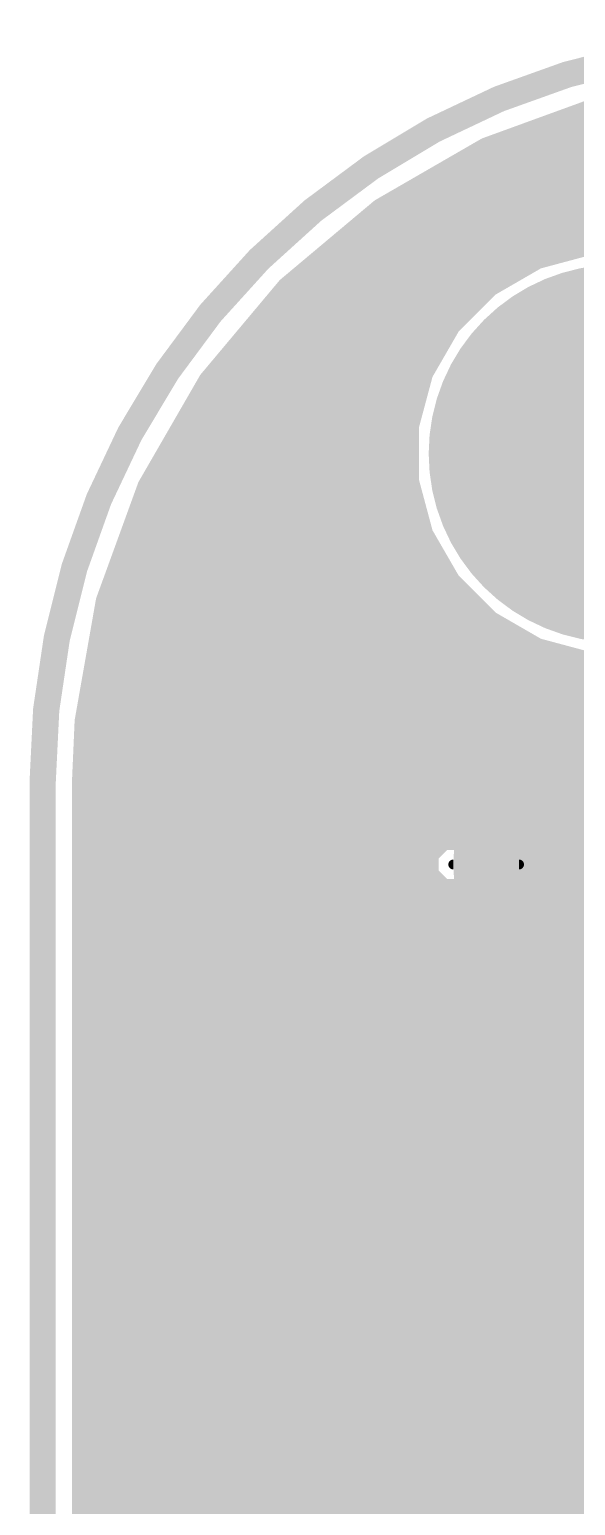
# Model space of a CAD drawing. Extents: x -14 to 61.4, y -16.8 to 62.4.
# Drawn here: x 13.77 to 22.21, y 39.62 to 62.43 of the extents above; entities that cross this region are included whole.
import ezdxf

# ---------------------------------------------------------------- set-up
doc = ezdxf.new("R2010")
doc.units = 0
for name, color, linetype in [('16', 175, 'CONTINUOUS'), ('17', 82, 'CONTINUOUS'), ('20', 7, 'CONTINUOUS'), ('30', 253, 'CONTINUOUS')]:
    doc.layers.add(name, color=color, linetype=linetype)

# ---------------------------------------------------------------- blocks, each defined once
blk = doc.blocks.new('ROUNDP')
at = {"const_width": 0.5}
blk.add_lwpolyline([(0, -0.25, 1), (0, 0.25, 1), (0, -0.25)], format="xyb", dxfattribs=at)

msp = doc.modelspace()

# ---------------------------------------------------------------- linework, layer by layer
at = {"layer": '16'}
for points, const_width in [([(20.8469, 60.5642), (22.6116, 61.2065)], 0.4064), ([(21.9343, 60.96), (50.0055, 60.96)], 0.4064), ([(19.2205, 59.6252), (20.8469, 60.5642)], 0.4064), ([(20.8285, 60.5536), (50.9428, 60.5536)], 0.4064), ([(20.1246, 60.1472), (51.551, 60.1472)], 0.4064), ([(17.7819, 58.4181), (19.2205, 59.6252)], 0.4064), ([(19.4207, 59.7408), (52.1593, 59.7408)], 0.4064), ([(18.8739, 59.3344), (52.5836, 59.3344)], 0.4064), ([(22.4289, 59.1542), (21.5962, 58.9311)], 0.4064), ([(18.3896, 58.928), (21.5909, 58.928)], 0.4064), ([(21.5962, 58.9311), (20.8496, 58.5)], 0.4064), ([(16.5748, 56.9795), (17.7819, 58.4181)], 0.4064), ([(17.9053, 58.5216), (20.887, 58.5216)], 0.4064), ([(20.8496, 58.5), (20.24, 57.8904)], 0.4064), ([(17.5278, 58.1152), (20.4648, 58.1152)], 0.4064), ([(20.24, 57.8904), (19.8089, 57.1438)], 0.4064), ([(17.1867, 57.7088), (20.1351, 57.7088)], 0.4064), ([(16.8457, 57.3024), (19.9005, 57.3024)], 0.4064), ([(19.8089, 57.1438), (19.5858, 56.3111)], 0.4064), ([(15.6358, 55.3531), (16.5748, 56.9795)], 0.4064), ([(16.5266, 56.896), (19.7425, 56.896)], 0.4064), ([(16.2919, 56.4896), (19.6336, 56.4896)], 0.4064), ([(19.5858, 56.3111), (19.5858, 55.4489)], 0.4064), ([(16.0573, 56.0832), (19.5858, 56.0832)], 0.4064), ([(15.8227, 55.6768), (19.5858, 55.6768)], 0.4064), ([(14.9935, 53.5884), (15.6358, 55.3531)], 0.4064), ([(15.6057, 55.2704), (19.6336, 55.2704)], 0.4064), ([(19.5858, 55.4489), (19.8089, 54.6162)], 0.4064), ([(15.4578, 54.864), (19.7425, 54.864)], 0.4064), ([(19.8089, 54.6162), (20.24, 53.8696)], 0.4064), ([(15.3099, 54.4576), (19.9005, 54.4576)], 0.4064), ([(15.1619, 54.0512), (20.1351, 54.0512)], 0.4064), ([(20.24, 53.8696), (20.8496, 53.26)], 0.4064), ([(15.014, 53.6448), (20.4648, 53.6448)], 0.4064), ([(14.6674, 51.739), (14.9935, 53.5884)], 0.4064), ([(14.9318, 53.2384), (20.887, 53.2384)], 0.4064), ([(20.8496, 53.26), (21.5962, 52.8289)], 0.4064), ([(14.8601, 52.832), (21.5909, 52.832)], 0.4064), ([(21.5962, 52.8289), (22.4289, 52.6058)], 0.4064), ([(14.7885, 52.4256), (22.6083, 52.4256)], 0.4064), ([(14.7168, 52.0192), (22.4306, 52.0192)], 0.4064), ([(14.6264, 50.8), (14.6674, 51.739)], 0.4064), ([(14.6619, 51.6128), (22.4306, 51.6128)], 0.4064), ([(14.6441, 51.2064), (22.4306, 51.2064)], 0.4064), ([(22.4306, 51.1621), (21.8004, 50.8586)], 0.4064), ([(14.6264, 13.97), (14.6264, 50.8)], 0.4064), ([(14.6264, 50.8), (21.7537, 50.8)], 0.4064), ([(21.8004, 50.8586), (21.3289, 50.2673)], 0.4064), ([(21.8004, 50.8586), (21.8004, 50.8586)], 0.4064), ([(21.8004, 50.8586), (21.8004, 50.8586)], 0.4064), ([(14.6264, 50.3936), (21.4296, 50.3936)], 0.4064), ([(21.3289, 50.2673), (21.2586, 49.9594)], 0.4064), ([(21.3289, 50.2673), (21.3289, 50.2673)], 0.4064), ([(14.6264, 49.9872), (21.265, 49.9872)], 0.4064), ([(20.1421, 49.9594), (19.8906, 49.7079)], 0.4064), ([(21.2586, 49.9594), (20.1421, 49.9594)], 0.4064), ([(14.6264, 49.5808), (19.8906, 49.5808)], 0.4064), ([(19.8906, 49.7079), (19.8906, 49.3521)], 0.4064), ([(19.8906, 49.3521), (20.1421, 49.1006)], 0.4064), ([(20.32, 49.53), (21.336, 49.53)], 0.1524), ([(14.6264, 49.1744), (20.0683, 49.1744)], 0.4064), ([(20.1421, 49.1006), (21.2586, 49.1006)], 0.4064), ([(21.2586, 49.1006), (21.3289, 48.7927)], 0.4064), ([(14.6264, 48.768), (21.3486, 48.768)], 0.4064), ([(21.3289, 48.7927), (21.3289, 48.7927)], 0.4064), ([(21.3289, 48.7927), (21.8004, 48.2014)], 0.4064), ([(14.6264, 48.3616), (21.6727, 48.3616)], 0.4064), ([(21.8004, 48.2014), (21.8004, 48.2014)], 0.4064), ([(21.8004, 48.2014), (22.4306, 47.8979)], 0.4064), ([(14.6264, 47.9552), (22.3116, 47.9552)], 0.4064), ([(14.6264, 47.5488), (22.4306, 47.5488)], 0.4064), ([(14.6264, 47.1424), (22.4306, 47.1424)], 0.4064), ([(14.6264, 46.736), (22.5067, 46.736)], 0.4064), ([(14.6264, 46.3296), (33.4959, 46.3296)], 0.4064), ([(14.6264, 45.9232), (36.0268, 45.9232)], 0.4064), ([(14.6264, 45.5168), (36.0268, 45.5168)], 0.4064), ([(14.6264, 45.1104), (36.0401, 45.1104)], 0.4064), ([(14.6264, 44.704), (36.2736, 44.704)], 0.4064), ([(14.6264, 44.2976), (36.2736, 44.2976)], 0.4064), ([(14.6264, 43.8912), (36.2736, 43.8912)], 0.4064), ([(14.6264, 43.4848), (36.2736, 43.4848)], 0.4064), ([(14.6264, 43.0784), (36.2736, 43.0784)], 0.4064), ([(14.6264, 42.672), (36.2736, 42.672)], 0.4064), ([(14.6264, 42.2656), (36.2736, 42.2656)], 0.4064), ([(14.6264, 41.8592), (36.2736, 41.8592)], 0.4064), ([(14.6264, 41.4528), (36.2736, 41.4528)], 0.4064), ([(14.6264, 41.0464), (27.1368, 41.0464)], 0.4064), ([(14.6264, 40.64), (27.1368, 40.64)], 0.4064), ([(14.6264, 40.2336), (27.1368, 40.2336)], 0.4064), ([(14.6264, 39.8272), (36.2736, 39.8272)], 0.4064), ([(14.6264, 39.4208), (36.2736, 39.4208)], 0.4064)]:
    msp.add_lwpolyline(points, dxfattribs=dict(at, const_width=const_width))
for points, const_width in [([(21.9343, 61.0616, 1), (21.9343, 60.8584)], 0.2032), ([(20.8285, 60.6552, 1), (20.8285, 60.452)], 0.2032), ([(20.8121, 60.6597, 1), (20.8816, 60.4687)], 0.2032), ([(20.8977, 60.4762, 1), (20.7961, 60.6522)], 0.2032), ([(20.1246, 60.2488, 1), (20.1246, 60.0456)], 0.2032), ([(19.1697, 59.7132, 1), (19.2713, 59.5372)], 0.2032), ([(19.2858, 59.5474, 1), (19.1552, 59.703)], 0.2032), ([(19.4207, 59.8424, 1), (19.4207, 59.6392)], 0.2032), ([(18.8739, 59.436, 1), (18.8739, 59.2328)], 0.2032), ([(18.3896, 59.0296, 1), (18.3896, 58.8264)], 0.2032), ([(21.5699, 59.0292, 1), (21.6225, 58.8329)], 0.2032), ([(21.647, 58.8431, 1), (21.5454, 59.0191)], 0.2032), ([(21.5909, 58.8264, 1), (21.5909, 59.0296)], 0.2032), ([(17.8597, 58.3528, 1), (17.7041, 58.4834)], 0.2032), ([(17.9053, 58.6232, 1), (17.9053, 58.42)], 0.2032), ([(20.7988, 58.588, 1), (20.9004, 58.412)], 0.2032), ([(20.9214, 58.4282, 1), (20.7778, 58.5719)], 0.2032), ([(20.887, 58.42, 1), (20.887, 58.6232)], 0.2032), ([(17.7166, 58.4959, 1), (17.8472, 58.3403)], 0.2032), ([(17.5278, 58.2168, 1), (17.5278, 58.0136)], 0.2032), ([(20.4648, 58.0136, 1), (20.4648, 58.2168)], 0.2032), ([(20.1681, 57.9622, 1), (20.3118, 57.8186)], 0.2032), ([(20.328, 57.8396, 1), (20.152, 57.9412)], 0.2032), ([(17.1867, 57.8104, 1), (17.1867, 57.6072)], 0.2032), ([(20.1351, 57.6072, 1), (20.1351, 57.8104)], 0.2032), ([(16.8457, 57.404, 1), (16.8457, 57.2008)], 0.2032), ([(19.9005, 57.2008, 1), (19.9005, 57.404)], 0.2032), ([(19.7209, 57.1946, 1), (19.8969, 57.093)], 0.2032), ([(19.9071, 57.1175, 1), (19.7108, 57.1701)], 0.2032), ([(16.5266, 56.9976, 1), (16.5266, 56.7944)], 0.2032), ([(16.497, 57.0448, 1), (16.6526, 56.9142)], 0.2032), ([(16.6628, 56.9287, 1), (16.4868, 57.0303)], 0.2032), ([(19.7425, 56.7944, 1), (19.7425, 56.9976)], 0.2032), ([(16.2919, 56.5912, 1), (16.2919, 56.388)], 0.2032), ([(19.6336, 56.388, 1), (19.6336, 56.5912)], 0.2032), ([(19.6874, 56.3111, 1), (19.4842, 56.3111)], 0.2032), ([(19.4877, 56.3374, 1), (19.6839, 56.2848)], 0.2032), ([(16.0573, 56.1848, 1), (16.0573, 55.9816)], 0.2032), ([(19.5858, 55.9816, 1), (19.5858, 56.1848)], 0.2032), ([(15.8227, 55.7784, 1), (15.8227, 55.5752)], 0.2032), ([(19.5858, 55.5752, 1), (19.5858, 55.7784)], 0.2032), ([(15.6057, 55.372, 1), (15.6057, 55.1688)], 0.2032), ([(15.5478, 55.4039, 1), (15.7238, 55.3023)], 0.2032), ([(15.7313, 55.3184, 1), (15.5403, 55.3879)], 0.2032), ([(19.6839, 55.4752, 1), (19.4877, 55.4226)], 0.2032), ([(19.4842, 55.4489, 1), (19.6874, 55.4489)], 0.2032), ([(19.6336, 55.1688, 1), (19.6336, 55.372)], 0.2032), ([(15.4578, 54.9656, 1), (15.4578, 54.7624)], 0.2032), ([(19.7425, 54.7624, 1), (19.7425, 54.9656)], 0.2032), ([(19.8969, 54.667, 1), (19.7209, 54.5654)], 0.2032), ([(19.7108, 54.5899, 1), (19.9071, 54.6425)], 0.2032), ([(15.3099, 54.5592, 1), (15.3099, 54.356)], 0.2032), ([(19.9005, 54.356, 1), (19.9005, 54.5592)], 0.2032), ([(15.1619, 54.1528, 1), (15.1619, 53.9496)], 0.2032), ([(20.1351, 53.9496, 1), (20.1351, 54.1528)], 0.2032), ([(20.3118, 53.9414, 1), (20.1681, 53.7978)], 0.2032), ([(15.014, 53.7464, 1), (15.014, 53.5432)], 0.2032), ([(20.152, 53.8188, 1), (20.328, 53.9204)], 0.2032), ([(20.4648, 53.5432, 1), (20.4648, 53.7464)], 0.2032), ([(14.898, 53.6232, 1), (15.089, 53.5537)], 0.2032), ([(15.0936, 53.5708, 1), (14.8934, 53.6061)], 0.2032), ([(14.9318, 53.34, 1), (14.9318, 53.1368)], 0.2032), ([(20.9004, 53.348, 1), (20.7988, 53.172)], 0.2032), ([(20.7778, 53.1881, 1), (20.9214, 53.3318)], 0.2032), ([(20.887, 53.1368, 1), (20.887, 53.34)], 0.2032), ([(14.8601, 52.9336, 1), (14.8601, 52.7304)], 0.2032), ([(21.6225, 52.9271, 1), (21.5699, 52.7308)], 0.2032), ([(21.5454, 52.7409, 1), (21.647, 52.9169)], 0.2032), ([(21.5909, 52.7304, 1), (21.5909, 52.9336)], 0.2032), ([(14.7885, 52.5272, 1), (14.7885, 52.324)], 0.2032), ([(14.7168, 52.1208, 1), (14.7168, 51.9176)], 0.2032), ([(14.6619, 51.7144, 1), (14.6619, 51.5112)], 0.2032), ([(14.5673, 51.7566, 1), (14.7675, 51.7213)], 0.2032), ([(14.7689, 51.7345, 1), (14.5659, 51.7434)], 0.2032), ([(14.6441, 51.308, 1), (14.6441, 51.1048)], 0.2032), ([(14.728, 50.8, 1), (14.5248, 50.8)], 0.2032), ([(14.6264, 50.9016, 1), (14.6264, 50.6984)], 0.2032), ([(14.5249, 50.8044, 1), (14.7279, 50.7956)], 0.2032), ([(22.86, 48.26, 1), (22.86, 50.8, 1), (22.86, 48.26)], 0.1524), ([(21.8004, 50.9602, 1), (21.8004, 50.757)], 0.2032), ([(21.902, 50.8586, 1), (21.6988, 50.8586)], 0.2032), ([(21.6988, 50.8586, 1), (21.902, 50.8586)], 0.2032), ([(21.7564, 50.9502, 1), (21.8445, 50.7671)], 0.2032), ([(21.8799, 50.7953, 1), (21.721, 50.922)], 0.2032), ([(21.7537, 50.6984, 1), (21.7537, 50.9016)], 0.2032), ([(21.8004, 50.757, 1), (21.8004, 50.9602)], 0.2032), ([(14.6264, 50.4952, 1), (14.6264, 50.292)], 0.2032), ([(21.4305, 50.2673, 1), (21.2273, 50.2673)], 0.2032), ([(21.2495, 50.3307, 1), (21.4083, 50.204)], 0.2032), ([(21.4279, 50.2447, 1), (21.2298, 50.2899)], 0.2032), ([(21.4296, 50.292, 1), (21.4296, 50.4952)], 0.2032), ([(14.6264, 50.0888, 1), (14.6264, 49.8856)], 0.2032), ([(21.2273, 50.2673, 1), (21.4305, 50.2673)], 0.2032), ([(21.265, 49.8856, 1), (21.265, 50.0888)], 0.2032), ([(20.1421, 50.061, 1), (20.1421, 49.8578)], 0.2032), ([(20.214, 49.8876, 1), (20.0703, 50.0312)], 0.2032), ([(21.1596, 49.982, 1), (21.3577, 49.9368)], 0.2032), ([(21.2586, 49.8578, 1), (21.2586, 50.061)], 0.2032), ([(22.2758, 49.5046, 0.4142), (22.8346, 48.9458)], 1.1176), ([(14.6264, 49.6824, 1), (14.6264, 49.4792)], 0.2032), ([(19.9922, 49.7079, 1), (19.789, 49.7079)], 0.2032), ([(19.8188, 49.7797, 1), (19.9624, 49.636)], 0.2032), ([(19.8906, 49.4792, 1), (19.8906, 49.6824)], 0.2032), ([(19.9624, 49.424, 1), (19.8188, 49.2803)], 0.2032), ([(20.32, 49.5681, 1), (20.32, 49.4919)], 0.0762), ([(21.336, 49.4919, 1), (21.336, 49.5681)], 0.0762), ([(14.6264, 49.276, 1), (14.6264, 49.0728)], 0.2032), ([(19.789, 49.3521, 1), (19.9922, 49.3521)], 0.2032), ([(20.1421, 49.2022, 1), (20.1421, 48.999)], 0.2032), ([(20.0683, 49.0728, 1), (20.0683, 49.276)], 0.2032), ([(20.0703, 49.0288, 1), (20.214, 49.1724)], 0.2032), ([(21.3577, 49.1232, 1), (21.1596, 49.078)], 0.2032), ([(21.2586, 48.999, 1), (21.2586, 49.2022)], 0.2032), ([(14.6264, 48.8696, 1), (14.6264, 48.6664)], 0.2032), ([(21.4305, 48.7927, 1), (21.2273, 48.7927)], 0.2032), ([(21.4083, 48.856, 1), (21.2495, 48.7293)], 0.2032), ([(21.2273, 48.7927, 1), (21.4305, 48.7927)], 0.2032), ([(21.2298, 48.7701, 1), (21.4279, 48.8153)], 0.2032), ([(21.3486, 48.6664, 1), (21.3486, 48.8696)], 0.2032), ([(14.6264, 48.4632, 1), (14.6264, 48.26)], 0.2032), ([(21.6727, 48.26, 1), (21.6727, 48.4632)], 0.2032), ([(21.8004, 48.303, 1), (21.8004, 48.0998)], 0.2032), ([(21.8445, 48.2929, 1), (21.7564, 48.1098)], 0.2032), ([(21.721, 48.138, 1), (21.8799, 48.2647)], 0.2032), ([(21.8004, 48.0998, 1), (21.8004, 48.303)], 0.2032), ([(14.6264, 48.0568, 1), (14.6264, 47.8536)], 0.2032), ([(14.6264, 47.6504, 1), (14.6264, 47.4472)], 0.2032), ([(14.6264, 47.244, 1), (14.6264, 47.0408)], 0.2032), ([(14.6264, 46.8376, 1), (14.6264, 46.6344)], 0.2032), ([(14.6264, 46.4312, 1), (14.6264, 46.228)], 0.2032), ([(14.6264, 46.0248, 1), (14.6264, 45.8216)], 0.2032), ([(14.6264, 45.6184, 1), (14.6264, 45.4152)], 0.2032), ([(14.6264, 45.212, 1), (14.6264, 45.0088)], 0.2032), ([(14.6264, 44.8056, 1), (14.6264, 44.6024)], 0.2032), ([(14.6264, 44.3992, 1), (14.6264, 44.196)], 0.2032), ([(14.6264, 43.9928, 1), (14.6264, 43.7896)], 0.2032), ([(14.6264, 43.5864, 1), (14.6264, 43.3832)], 0.2032), ([(14.6264, 43.18, 1), (14.6264, 42.9768)], 0.2032), ([(14.6264, 42.7736, 1), (14.6264, 42.5704)], 0.2032), ([(14.6264, 42.3672, 1), (14.6264, 42.164)], 0.2032), ([(14.6264, 41.9608, 1), (14.6264, 41.7576)], 0.2032), ([(14.6264, 41.5544, 1), (14.6264, 41.3512)], 0.2032), ([(14.6264, 41.148, 1), (14.6264, 40.9448)], 0.2032), ([(14.6264, 40.7416, 1), (14.6264, 40.5384)], 0.2032), ([(14.6264, 40.3352, 1), (14.6264, 40.132)], 0.2032), ([(14.6264, 39.9288, 1), (14.6264, 39.7256)], 0.2032), ([(14.6264, 39.5224, 1), (14.6264, 39.3192)], 0.2032)]:
    msp.add_lwpolyline(points, format="xyb", dxfattribs=dict(at, const_width=const_width))
at = {"layer": '20'}
for points, const_width in [([(25.4, 62.23, 0.4142), (13.97, 50.8)], 0.4064), ([(14.0716, 50.8, 1), (13.8684, 50.8)], 0.2032), ([(13.8684, 50.8, 1), (14.0716, 50.8)], 0.2032)]:
    msp.add_lwpolyline(points, format="xyb", dxfattribs=dict(at, const_width=const_width))
at = {"layer": '20', "const_width": 0.4064}
msp.add_lwpolyline([(13.97, 13.97), (13.97, 50.8)], dxfattribs=at)
at = {"layer": '30', "const_width": 2.54}
msp.add_lwpolyline([(22.86, 48.26, 1), (22.86, 50.8, 1), (22.86, 48.26)], format="xyb", dxfattribs=at)

# ---------------------------------------------------------------- block references
at = {"layer": '17', "xscale": 5.842, "yscale": 5.842}
msp.add_blockref('ROUNDP', (22.86, 55.88), dxfattribs=at)
at = {"layer": '30', "xscale": 5.842, "yscale": 5.842}
msp.add_blockref('ROUNDP', (22.86, 55.88), dxfattribs=at)

doc.saveas('drawing.dxf')
